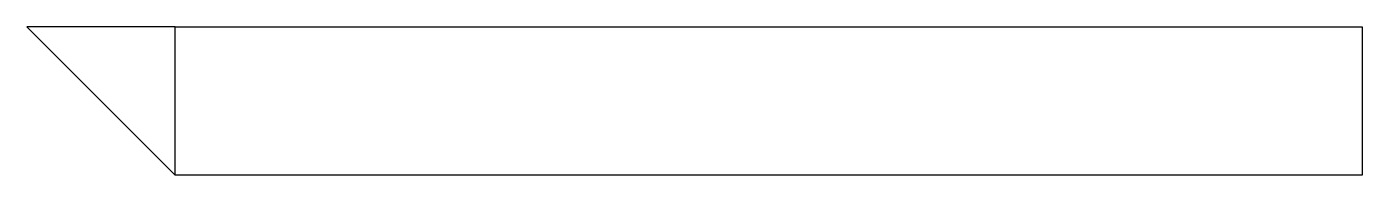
# Model space of a CAD drawing. Header units: millimetres. Extents: x -5 to 40, y -5 to 0.
import ezdxf

# ---------------------------------------------------------------- set-up
doc = ezdxf.new("R2010")
doc.units = ezdxf.units.MM
doc.layers.get('0').update_dxf_attribs({"linetype": 'CONTINUOUS'})

msp = doc.modelspace()

# ---------------------------------------------------------------- linework, layer by layer
for p, q in [((-5, 0), (0, -5)), ((0, 0), (-5, 0)), ((0, -5), (0, 0))]:
    msp.add_line(p, q)
msp.add_lwpolyline([(0, 0), (40, 0), (40, -5), (0, -5)], close=True)

doc.saveas('drawing.dxf')
